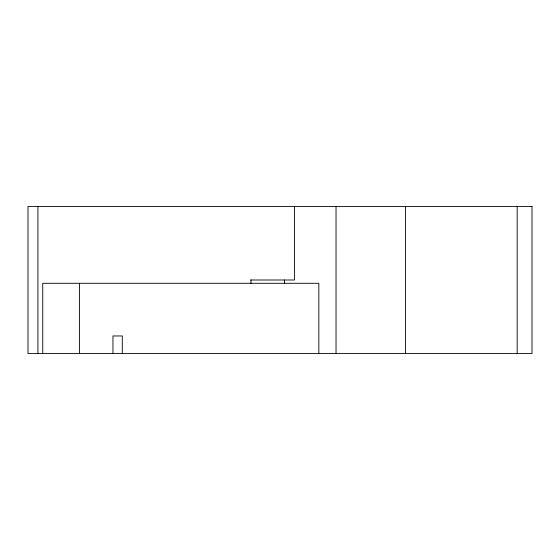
<?xml version="1.0" encoding="UTF-8"?>
<svg xmlns="http://www.w3.org/2000/svg" width="560" height="560" viewBox="0 0 560 560"><rect width="100%" height="100%" fill="white"/><g stroke="black" fill="none" stroke-linecap="round" stroke-linejoin="round"><path stroke-width="0.84" d="M250.614 280L294.413 280L294.413 206.479M517.195 206.479L517.195 353.521M405.412 206.479L405.412 353.521M336.035 206.479L336.035 353.521M318.836 353.521L318.836 283.29L42.742 283.29L42.742 353.521M284.487 280L284.487 283.458M250.985 280L250.985 283.458M122.297 353.521L122.297 335.958L112.952 335.958L112.952 353.521M79.548 283.29L79.548 353.521M37.926 206.479L37.926 353.521M532 206.479L28 206.479L28 353.521L532 353.521L532 206.479"/></g></svg>
